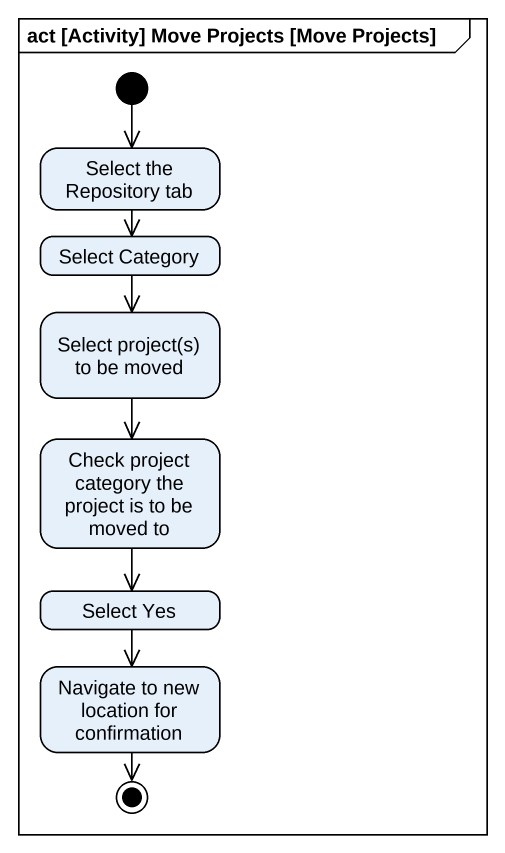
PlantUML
@startuml
mainframe act [Activity] Move Projects [Move Projects]
hide empty description
state "Select the Repository tab" as Select_the_Repository_tab
state "Select Category" as Select_Category
state "Select project(s) to be moved" as Select_project_s_to_be_moved
state "Check project category the project is to be moved to" as Check_project_category_the
state "Select Yes" as Select_Yes
state "Navigate to new location for confirmation" as Navigate_to_new_location
[*] --> Select_the_Repository_tab
Select_the_Repository_tab --> Select_Category
Select_Category --> Select_project_s_to_be_moved
Select_project_s_to_be_moved --> Check_project_category_the
Check_project_category_the --> Select_Yes
Select_Yes --> Navigate_to_new_location
Navigate_to_new_location --> [*]
@enduml
